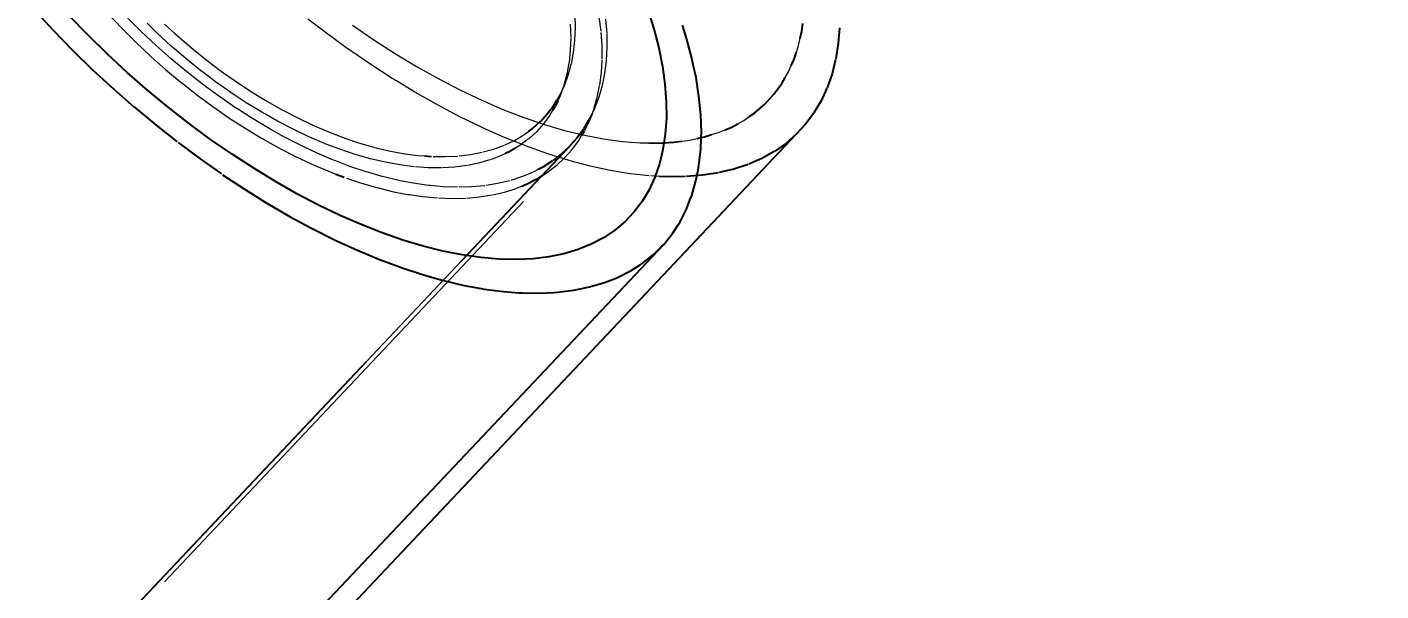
# Model space of a CAD drawing. Header units: millimetres. Extents: x -86814 to -77113, y 29520 to 42516.
# Drawn here: x -79821.1 to -79432.7, y 41355 to 41516.6 of the extents above; entities that cross this region are included whole.
import ezdxf

# ---------------------------------------------------------------- set-up
doc = ezdxf.new("R2010")
doc.units = ezdxf.units.MM
doc.linetypes.add('HIDDEN_50', pattern=[225, 150, -75])
for name, color, linetype, lineweight in [('DIMENSIONS', 3, 'Continuous', 18), ('PROFILE_HIDDEN', 9, 'HIDDEN_50', 18), ('PROFILE_VISIBLE', 4, 'Continuous', 25)]:
    doc.layers.add(name, color=color, linetype=linetype, lineweight=lineweight)
doc.styles.add('OpenSansCondensed-Light', font='OpenSansCondensed-Light.ttf')
doc.dimstyles.new('DIM_1_50', dxfattribs={"dimscale": 50, "dimtxt": 2.5, "dimasz": 2.5, "dimexe": 1.5, "dimexo": 1.5, "dimgap": 1, "dimtad": 1, "dimdec": 0, "dimzin": 12, "dimdsep": 46, "dimtxsty": 'OpenSansCondensed-Light', "dimtsz": 0.00125, "dimcen": 2.5, "dimclrd": 3, "dimclre": 3, "dimclrt": 3, "dimazin": 3, "dimtfac": 0.5, "dimtmove": 2, "dimatfit": 3})

msp = doc.modelspace()

# ---------------------------------------------------------------- linework, layer by layer
at = {"layer": 'PROFILE_HIDDEN'}
for p, q in [((-79797.89, 41520.58), (-79793.94, 41516.39)), ((-79788.23, 41515.31), (-79792.32, 41519.38)), ((-79663.76, 41516.55), (-79663.87, 41520.12)), ((-79656.41, 41515.46), (-79656.94, 41519.63)), ((-79793.94, 41516.39), (-79792.85, 41515.3)), ((-79783.72, 41514.92), (-79786.61, 41517.74)), ((-79781.59, 41517.47), (-79778.7, 41514.8)), ((-79735.58, 41515.15), (-79740.53, 41518.96)), ((-79727.75, 41517.22), (-79721.58, 41512.99)), ((-79665.25, 41517.5), (-79665.11, 41513.71)), ((-79663.9, 41512.91), (-79663.76, 41516.55)), ((-79655.09, 41518.89), (-79654.79, 41514.83)), ((-79792.85, 41515.3), (-79789.85, 41512.31)), ((-79789.85, 41512.31), (-79785.64, 41508.34)), ((-79787.03, 41514.18), (-79788.23, 41515.31)), ((-79784.01, 41511.35), (-79787.03, 41514.18)), ((-79779.68, 41511.22), (-79783.72, 41514.92)), ((-79778.7, 41514.8), (-79774.56, 41511.23)), ((-79729.2, 41510.51), (-79735.58, 41515.15)), ((-79721.58, 41512.99), (-79715.38, 41508.99)), ((-79665.12, 41513.46), (-79665.23, 41510.06)), ((-79664.29, 41509.41), (-79663.91, 41512.79)), ((-79656.13, 41511.4), (-79656.39, 41515.12)), ((-79654.79, 41514.63), (-79654.74, 41510.88)), ((-79599.75, 41511.37), (-79599.28, 41513.44)), ((-79785.64, 41508.34), (-79784.56, 41507.38)), ((-79779.68, 41507.52), (-79784.01, 41511.35)), ((-79778.66, 41510.35), (-79779.68, 41511.22)), ((-79775.54, 41507.66), (-79778.66, 41510.35)), ((-79774.56, 41511.23), (-79773.45, 41510.32)), ((-79773.45, 41510.32), (-79770.33, 41507.79)), ((-79770.33, 41507.79), (-79766.03, 41504.52)), ((-79727.92, 41509.63), (-79729.2, 41510.51)), ((-79722.77, 41506.09), (-79727.92, 41509.63)), ((-79715.38, 41508.99), (-79709.17, 41505.26)), ((-79665.23, 41510.06), (-79665.59, 41506.54)), ((-79664.92, 41506.05), (-79664.29, 41509.41)), ((-79656.1, 41507.47), (-79656.13, 41511.4)), ((-79654.74, 41510.88), (-79654.95, 41507.07)), ((-79600.38, 41509.42), (-79599.75, 41511.37)), ((-79784.56, 41507.38), (-79781.32, 41504.5)), ((-79781.32, 41504.5), (-79776.9, 41500.81)), ((-79778.5, 41506.53), (-79779.68, 41507.52)), ((-79775.26, 41503.83), (-79778.5, 41506.53)), ((-79771.3, 41504.24), (-79775.54, 41507.66)), ((-79770.75, 41500.29), (-79775.26, 41503.83)), ((-79770.32, 41503.5), (-79771.3, 41504.24)), ((-79766.03, 41504.52), (-79764.96, 41503.75)), ((-79716.31, 41501.92), (-79722.77, 41506.09)), ((-79709.17, 41505.26), (-79702.96, 41501.78)), ((-79665.62, 41506.36), (-79666.2, 41503.17)), ((-79665.8, 41502.86), (-79664.94, 41506)), ((-79656.32, 41503.66), (-79656.11, 41507.21)), ((-79654.96, 41506.95), (-79655.4, 41503.4)), ((-79603.6, 41502.16), (-79602.63, 41503.84)), ((-79602.63, 41503.84), (-79601.83, 41505.66)), ((-79776.9, 41500.81), (-79775.85, 41499.98)), ((-79775.85, 41499.98), (-79772.4, 41497.26)), ((-79769.61, 41499.45), (-79770.75, 41500.29)), ((-79766.99, 41500.98), (-79770.32, 41503.5)), ((-79762.61, 41497.89), (-79766.99, 41500.98)), ((-79764.96, 41503.75), (-79761.66, 41501.4)), ((-79761.66, 41501.4), (-79757.23, 41498.47)), ((-79715.12, 41501.2), (-79716.31, 41501.92)), ((-79709.83, 41497.99), (-79715.12, 41501.2)), ((-79702.96, 41501.78), (-79696.77, 41498.58)), ((-79666.2, 41503.17), (-79667.06, 41499.96)), ((-79666.93, 41499.84), (-79665.8, 41502.86)), ((-79656.78, 41500), (-79656.32, 41503.66)), ((-79655.4, 41503.4), (-79656.1, 41499.88)), ((-79772.4, 41497.26), (-79767.82, 41493.88)), ((-79766.17, 41496.92), (-79769.61, 41499.45)), ((-79761.53, 41493.71), (-79766.17, 41496.92)), ((-79761.68, 41497.27), (-79762.61, 41497.89)), ((-79758.18, 41494.97), (-79761.68, 41497.27)), ((-79757.23, 41498.47), (-79756.22, 41497.84)), ((-79756.22, 41497.84), (-79752.77, 41495.71)), ((-79703.35, 41494.33), (-79709.83, 41497.99)), ((-79696.77, 41498.58), (-79690.63, 41495.67)), ((-79669.08, 41495.7), (-79668.3, 41497)), ((-79668.16, 41496.93), (-79668.84, 41495.5)), ((-79668.3, 41497), (-79666.93, 41499.84)), ((-79667.1, 41499.86), (-79668.16, 41496.93)), ((-79658.47, 41493.14), (-79657.5, 41496.49)), ((-79657.05, 41496.53), (-79658.25, 41493.34)), ((-79657.5, 41496.49), (-79656.82, 41499.82)), ((-79656.12, 41499.83), (-79657.05, 41496.53)), ((-79767.82, 41493.88), (-79766.81, 41493.18)), ((-79766.81, 41493.18), (-79763.18, 41490.66)), ((-79760.44, 41493.01), (-79761.53, 41493.71)), ((-79756.84, 41490.69), (-79760.44, 41493.01)), ((-79753.71, 41492.23), (-79758.18, 41494.97)), ((-79752.85, 41491.74), (-79753.71, 41492.23)), ((-79752.77, 41495.71), (-79748.28, 41493.15)), ((-79748.28, 41493.15), (-79747.34, 41492.66)), ((-79747.34, 41492.66), (-79743.78, 41490.8)), ((-79702.27, 41493.76), (-79703.35, 41494.33)), ((-79696.89, 41490.94), (-79702.27, 41493.76)), ((-79690.63, 41495.67), (-79684.55, 41493.05)), ((-79684.55, 41493.05), (-79678.55, 41490.73)), ((-79670.31, 41492.71), (-79671.09, 41491.39)), ((-79659.09, 41491.5), (-79658.51, 41493.03)), ((-79658.25, 41493.34), (-79658.97, 41491.84)), ((-79763.18, 41490.66), (-79758.49, 41487.63)), ((-79752.12, 41487.85), (-79756.84, 41490.69)), ((-79749.22, 41489.69), (-79752.85, 41491.74)), ((-79744.72, 41487.36), (-79749.22, 41489.69)), ((-79743.78, 41490.8), (-79739.29, 41488.64)), ((-79739.29, 41488.64), (-79738.42, 41488.27)), ((-79738.42, 41488.27), (-79734.81, 41486.71)), ((-79690.47, 41487.83), (-79696.89, 41490.94)), ((-79678.55, 41490.73), (-79672.64, 41488.72)), ((-79672.9, 41488.92), (-79674.94, 41486.65)), ((-79671.09, 41491.39), (-79672.9, 41488.92)), ((-79672.64, 41488.72), (-79666.85, 41487.02)), ((-79617.21, 41488.95), (-79615.47, 41489.9)), ((-79615.47, 41489.9), (-79613.88, 41490.99)), ((-79758.49, 41487.63), (-79757.55, 41487.06)), ((-79757.55, 41487.06), (-79753.77, 41484.78)), ((-79753.77, 41484.78), (-79749.03, 41482.13)), ((-79751.09, 41487.27), (-79752.12, 41487.85)), ((-79747.38, 41485.2), (-79751.09, 41487.27)), ((-79742.63, 41482.77), (-79747.38, 41485.2)), ((-79743.94, 41486.98), (-79744.72, 41487.36)), ((-79740.23, 41485.23), (-79743.94, 41486.98)), ((-79735.75, 41483.31), (-79740.23, 41485.23)), ((-79734.81, 41486.71), (-79730.36, 41484.99)), ((-79730.36, 41484.99), (-79729.59, 41484.73)), ((-79729.59, 41484.73), (-79725.95, 41483.5)), ((-79689.52, 41487.41), (-79690.47, 41487.83)), ((-79684.11, 41485.02), (-79689.52, 41487.41)), ((-79677.82, 41482.5), (-79684.11, 41485.02)), ((-79681.25, 41484.18), (-79678.56, 41485.78)), ((-79677.2, 41484.58), (-79679.67, 41482.74)), ((-79678.43, 41485.87), (-79677.25, 41486.74)), ((-79674.94, 41486.65), (-79677.16, 41484.62)), ((-79666.85, 41487.02), (-79661.2, 41485.65)), ((-79662.81, 41484.17), (-79661.99, 41485.55)), ((-79661.2, 41485.65), (-79655.69, 41484.6)), ((-79655.69, 41484.6), (-79650.35, 41483.87)), ((-79630.98, 41484.27), (-79628.85, 41484.73)), ((-79624.7, 41485.82), (-79622.69, 41486.44)), ((-79622.69, 41486.44), (-79620.82, 41487.22)), ((-79749.03, 41482.13), (-79748.16, 41481.68)), ((-79748.16, 41481.68), (-79744.28, 41479.68)), ((-79741.68, 41482.32), (-79742.63, 41482.77)), ((-79737.89, 41480.54), (-79741.68, 41482.32)), ((-79733.16, 41478.52), (-79737.89, 41480.54)), ((-79735.05, 41483.04), (-79735.75, 41483.31)), ((-79731.3, 41481.62), (-79735.05, 41483.04)), ((-79726.9, 41480.15), (-79731.3, 41481.62)), ((-79725.95, 41483.5), (-79721.61, 41482.24)), ((-79721.61, 41482.24), (-79720.93, 41482.08)), ((-79720.93, 41482.08), (-79717.33, 41481.22)), ((-79717.33, 41481.22), (-79713.14, 41480.43)), ((-79693.9, 41480.11), (-79690.48, 41480.77)), ((-79690.19, 41480.85), (-79687.22, 41481.67)), ((-79687.22, 41481.67), (-79684.14, 41482.81)), ((-79683.94, 41482.91), (-79681.25, 41484.18)), ((-79679.67, 41482.74), (-79680.96, 41481.96)), ((-79677, 41482.21), (-79677.82, 41482.5)), ((-79671.63, 41480.29), (-79677, 41482.21)), ((-79666.88, 41479.15), (-79664.73, 41481.56)), ((-79664.73, 41481.56), (-79662.81, 41484.17)), ((-79650.35, 41483.87), (-79645.2, 41483.47)), ((-79645.2, 41483.47), (-79642.72, 41483.44)), ((-79633.24, 41483.97), (-79630.98, 41484.27)), ((-81481.31, 39558.53), (-79666.88, 41479.15)), ((-79744.28, 41479.68), (-79739.54, 41477.44)), ((-79739.54, 41477.44), (-79738.75, 41477.1)), ((-79738.75, 41477.1), (-79734.81, 41475.41)), ((-79732.3, 41478.19), (-79733.16, 41478.52)), ((-79728.47, 41476.73), (-79732.3, 41478.19)), ((-79723.82, 41475.17), (-79728.47, 41476.73)), ((-79726.29, 41479.98), (-79726.9, 41480.15)), ((-79722.56, 41478.91), (-79726.29, 41479.98)), ((-79718.29, 41477.91), (-79722.56, 41478.91)), ((-79717.78, 41477.82), (-79718.29, 41477.91)), ((-79714.11, 41477.15), (-79717.78, 41477.82)), ((-79710.03, 41476.62), (-79714.11, 41477.15)), ((-79713.14, 41480.43), (-79712.57, 41480.35)), ((-79712.57, 41480.35), (-79709.05, 41479.88)), ((-79706.05, 41476.34), (-79709.61, 41476.6)), ((-79709.05, 41479.88), (-79707.06, 41479.73)), ((-79704.59, 41479.57), (-79701.2, 41479.51)), ((-79701.2, 41479.51), (-79697.48, 41479.69)), ((-79694.93, 41476.95), (-79698.49, 41476.51)), ((-79697.1, 41479.73), (-79693.9, 41480.11)), ((-79691.52, 41477.64), (-79694.69, 41477)), ((-79688.28, 41478.56), (-79691.52, 41477.64)), ((-79685.22, 41479.73), (-79688.12, 41478.63)), ((-79683.78, 41480.42), (-79685.22, 41479.73)), ((-79671.83, 41474.99), (-79669.25, 41476.96)), ((-79665.54, 41478.39), (-79671.63, 41480.29)), ((-79669.21, 41477), (-79666.88, 41479.15)), ((-79664.84, 41478.21), (-79665.54, 41478.39)), ((-79659.58, 41476.81), (-79664.84, 41478.21)), ((-79653.76, 41475.56), (-79659.58, 41476.81)), ((-79734.81, 41475.41), (-79732.46, 41474.51)), ((-79729.41, 41473.37), (-79725.46, 41472.03)), ((-79723.06, 41474.94), (-79723.82, 41475.17)), ((-79719.23, 41473.83), (-79723.06, 41474.94)), ((-79714.71, 41472.73), (-79719.23, 41473.83)), ((-79714.05, 41472.6), (-79714.71, 41472.73)), ((-79702.21, 41476.3), (-79706.05, 41476.34)), ((-79698.49, 41476.51), (-79701.88, 41476.32)), ((-79679.23, 41473.69), (-79682.3, 41472.71)), ((-79676.06, 41474.99), (-79679.23, 41473.69)), ((-79674.48, 41475.81), (-79675.86, 41475.1)), ((-79673.17, 41474.14), (-79671.83, 41474.99)), ((-79653.19, 41475.46), (-79653.76, 41475.56)), ((-79648.1, 41474.62), (-79653.19, 41475.46)), ((-79642.61, 41474.02), (-79648.1, 41474.62)), ((-79639.74, 41473.87), (-79642.17, 41473.99)), ((-79725.46, 41472.03), (-79720.87, 41470.68)), ((-79720.87, 41470.68), (-79720.26, 41470.53)), ((-79720.26, 41470.53), (-79716.34, 41469.57)), ((-79716.34, 41469.57), (-79711.9, 41468.7)), ((-79710.28, 41471.87), (-79714.05, 41472.6)), ((-79705.94, 41471.25), (-79710.28, 41471.87)), ((-79705.38, 41471.2), (-79705.94, 41471.25)), ((-79701.71, 41470.87), (-79705.38, 41471.2)), ((-79697.6, 41470.73), (-79701.71, 41470.87)), ((-79693.62, 41470.84), (-79697.13, 41470.75)), ((-79689.78, 41471.19), (-79693.62, 41470.84)), ((-79686.1, 41471.78), (-79689.41, 41471.25)), ((-79687.43, 41468.59), (-79684.14, 41469.35)), ((-79682.58, 41472.62), (-79686.1, 41471.78)), ((-79684.14, 41469.35), (-79680.78, 41470.41)), ((-79680.62, 41470.48), (-79679.11, 41471.09)), ((-79711.9, 41468.7), (-79711.39, 41468.62)), ((-79711.39, 41468.62), (-79707.56, 41468.06)), ((-79707.56, 41468.06), (-79703.32, 41467.67)), ((-79702.91, 41467.66), (-79699.2, 41467.52)), ((-79699.2, 41467.52), (-79695.21, 41467.62)), ((-79694.89, 41467.64), (-79691.36, 41467.95)), ((-79691.36, 41467.95), (-79687.67, 41468.53)), ((-79723.69, 41420.8), (-79696.26, 41449.83))]:
    msp.add_line(p, q, dxfattribs=at)
at = {"layer": 'PROFILE_VISIBLE'}
for p, q in [((-79819.16, 41521.74), (-79813.69, 41515.85)), ((-79803.58, 41514.3), (-79808.98, 41519.84)), ((-79642.97, 41521.72), (-79641.25, 41516.14)), ((-79813.6, 41515.76), (-79808.05, 41510.08)), ((-79641.25, 41516.14), (-79639.86, 41510.69)), ((-79631.89, 41513.5), (-79633.06, 41517.2)), ((-79599.28, 41513.44), (-79598.81, 41515.51)), ((-79598.81, 41515.51), (-79598.51, 41517.69)), ((-79588.01, 41516.42), (-79588.37, 41512.02)), ((-79798.02, 41508.89), (-79803.58, 41514.3)), ((-79630.36, 41507.78), (-79631.89, 41513.5)), ((-79588.37, 41512.02), (-79589.09, 41507.53)), ((-79808.05, 41510.08), (-79802.25, 41504.44)), ((-79792.32, 41503.64), (-79798.02, 41508.89)), ((-79639.86, 41510.69), (-79638.8, 41505.38)), ((-79629.94, 41505.83), (-79630.36, 41507.78)), ((-79601.02, 41507.48), (-79600.38, 41509.42)), ((-79802.25, 41504.44), (-79796.3, 41498.96)), ((-79638.8, 41505.38), (-79638.09, 41500.24)), ((-79629.17, 41502.2), (-79629.94, 41505.83)), ((-79601.83, 41505.66), (-79601.02, 41507.48)), ((-79589.15, 41507.31), (-79590.16, 41503.27)), ((-79786.48, 41498.55), (-79792.32, 41503.64)), ((-79638.09, 41500.24), (-79637.71, 41495.27)), ((-79628.32, 41496.79), (-79629.17, 41502.2)), ((-79606.83, 41497.39), (-79604.57, 41500.48)), ((-79604.57, 41500.48), (-79603.6, 41502.16)), ((-79590.16, 41503.27), (-79591.55, 41499.26)), ((-79796.3, 41498.96), (-79790.33, 41493.73)), ((-79780.54, 41493.65), (-79786.48, 41498.55)), ((-79628.15, 41495.04), (-79628.32, 41496.79)), ((-79609.41, 41494.59), (-79606.83, 41497.39)), ((-79591.61, 41499.14), (-79593.28, 41495.51)), ((-79790.23, 41493.65), (-79784.04, 41488.51)), ((-79774.51, 41488.95), (-79780.54, 41493.65)), ((-79671.73, 41491.89), (-79669.9, 41494.35)), ((-79669.54, 41494.02), (-79670.31, 41492.71)), ((-79669.87, 41494.39), (-79669.08, 41495.7)), ((-79668.84, 41495.5), (-79669.51, 41494.07)), ((-79637.71, 41495.27), (-79637.68, 41490.5)), ((-79627.81, 41491.54), (-79628.15, 41495.04)), ((-79612.29, 41492.09), (-79609.41, 41494.59)), ((-79593.28, 41495.51), (-79595.34, 41492.03)), ((-79784.04, 41488.51), (-79777.97, 41483.74)), ((-79768.41, 41484.46), (-79774.51, 41488.95)), ((-79676.07, 41487.6), (-79673.79, 41489.64)), ((-79673.72, 41489.72), (-79671.73, 41491.89)), ((-79659.68, 41490.34), (-79661.33, 41487.57)), ((-79661.13, 41486.97), (-79659.68, 41489.97)), ((-79658.97, 41491.84), (-79659.68, 41490.34)), ((-79659.68, 41489.97), (-79659.09, 41491.5)), ((-79637.68, 41490.5), (-79637.99, 41485.94)), ((-79627.64, 41486.49), (-79627.81, 41491.54)), ((-79618.94, 41488.01), (-79617.21, 41488.95)), ((-79613.88, 41490.99), (-79612.29, 41492.09)), ((-79597.72, 41488.83), (-79600.41, 41485.92)), ((-79595.38, 41491.98), (-79597.72, 41488.83)), ((-83083.49, 37798.98), (-79600.41, 41485.92)), ((-79762.25, 41480.19), (-79768.41, 41484.46)), ((-79677.25, 41486.74), (-79676.07, 41487.6)), ((-79663.26, 41484.9), (-79665.32, 41482.57)), ((-79661.36, 41487.52), (-79663.26, 41484.9)), ((-79661.99, 41485.55), (-79661.16, 41486.92)), ((-79637.99, 41485.94), (-79638.64, 41481.59)), ((-79628.85, 41484.73), (-79626.71, 41485.19)), ((-79627.81, 41481.63), (-79627.69, 41484.95)), ((-79627.69, 41484.95), (-79627.64, 41486.49)), ((-79626.71, 41485.19), (-79624.7, 41485.82)), ((-79620.82, 41487.22), (-79618.94, 41488.01)), ((-79600.41, 41485.92), (-79603.41, 41483.3)), ((-79777.76, 41483.57), (-79771.41, 41478.85)), ((-79696.26, 41449.83), (-79665.39, 41482.49)), ((-79682.34, 41481.12), (-79683.78, 41480.42)), ((-79680.96, 41481.96), (-79682.25, 41481.18)), ((-79665.39, 41482.49), (-79667.75, 41480.28)), ((-79642.72, 41483.44), (-79640.24, 41483.41)), ((-79640.24, 41483.41), (-79635.5, 41483.67)), ((-79638.64, 41481.59), (-79639.63, 41477.49)), ((-79635.5, 41483.67), (-79633.24, 41483.97)), ((-79628.32, 41477), (-79627.81, 41481.63)), ((-79606.71, 41480.99), (-79610.3, 41478.99)), ((-79603.41, 41483.3), (-79606.66, 41481.03)), ((-79771.41, 41478.85), (-79765.31, 41474.57)), ((-79756.05, 41476.17), (-79762.25, 41480.19)), ((-79707.06, 41479.73), (-79705.07, 41479.57)), ((-79670.31, 41478.3), (-79673.09, 41476.53)), ((-79667.75, 41480.28), (-79670.18, 41478.4)), ((-79639.63, 41477.49), (-79640.96, 41473.63)), ((-79628.58, 41475.67), (-79628.32, 41477)), ((-79614.17, 41477.3), (-79618.31, 41475.94)), ((-79610.3, 41478.99), (-79614.04, 41477.36)), ((-79764.99, 41474.34), (-79758.54, 41470.08)), ((-79749.84, 41472.39), (-79756.05, 41476.17)), ((-79732.46, 41474.51), (-79730.11, 41473.61)), ((-79677.6, 41471.71), (-79674.61, 41473.23)), ((-79674.52, 41473.29), (-79673.17, 41474.14)), ((-79673.09, 41476.53), (-79674.48, 41475.81)), ((-79640.96, 41473.63), (-79642.62, 41470.03)), ((-79637.31, 41473.74), (-79639.74, 41473.87)), ((-79632.22, 41473.8), (-79637.31, 41473.74)), ((-79627.35, 41474.18), (-79631.89, 41473.82)), ((-79629.18, 41472.59), (-79628.58, 41475.67)), ((-79622.71, 41474.89), (-79627.35, 41474.18)), ((-79618.31, 41475.94), (-79622.49, 41474.95)), ((-79758.54, 41470.08), (-79752.49, 41466.32)), ((-79743.63, 41468.88), (-79749.84, 41472.39)), ((-79737.44, 41465.65), (-79743.63, 41468.88)), ((-79679.11, 41471.09), (-79677.6, 41471.71)), ((-79642.62, 41470.03), (-79644.61, 41466.7)), ((-79630.37, 41468.42), (-79629.18, 41472.59)), ((-79752.49, 41466.32), (-79752.06, 41466.06)), ((-79752.06, 41466.06), (-79745.58, 41462.29)), ((-79731.28, 41462.69), (-79737.44, 41465.65)), ((-79644.61, 41466.7), (-79646.92, 41463.65)), ((-79631.9, 41464.5), (-79630.8, 41467.31)), ((-79630.8, 41467.31), (-79630.37, 41468.42)), ((-79745.58, 41462.29), (-79739.65, 41459.09)), ((-79725.19, 41460.03), (-79731.28, 41462.69)), ((-79646.92, 41463.65), (-79649.54, 41460.89)), ((-79633.75, 41460.85), (-79631.9, 41464.5)), ((-79739.65, 41459.09), (-79739.11, 41458.8)), ((-79739.11, 41458.8), (-79732.67, 41455.59)), ((-79719.17, 41457.67), (-79725.19, 41460.03)), ((-79713.25, 41455.62), (-79719.17, 41457.67)), ((-79652.47, 41458.43), (-79655.7, 41456.27)), ((-79649.54, 41460.89), (-79652.47, 41458.43)), ((-79638.44, 41454.37), (-79635.93, 41457.47)), ((-79635.93, 41457.47), (-79634.33, 41459.95)), ((-79634.33, 41459.95), (-79633.75, 41460.85)), ((-83092.37, 37799.52), (-79638.44, 41454.37)), ((-79732.67, 41455.59), (-79726.93, 41452.96)), ((-79707.44, 41453.88), (-79713.25, 41455.62)), ((-79701.77, 41452.46), (-79707.44, 41453.88)), ((-79659.21, 41454.43), (-79663, 41452.9)), ((-79655.7, 41456.27), (-79659.21, 41454.43)), ((-79641.25, 41451.56), (-79639.14, 41453.67)), ((-79639.14, 41453.67), (-79638.44, 41454.37)), ((-79726.93, 41452.96), (-79726.29, 41452.67)), ((-79726.29, 41452.67), (-79719.97, 41450.04)), ((-79719.97, 41450.04), (-79714.46, 41447.98)), ((-79696.24, 41451.36), (-79701.77, 41452.46)), ((-79690.87, 41450.59), (-79696.24, 41451.36)), ((-79685.69, 41450.15), (-79690.87, 41450.59)), ((-79680.7, 41450.04), (-79685.69, 41450.15)), ((-79675.92, 41450.26), (-79680.7, 41450.04)), ((-79671.37, 41450.81), (-79675.92, 41450.26)), ((-79667.06, 41451.69), (-79671.37, 41450.81)), ((-79663, 41452.9), (-79667.06, 41451.69)), ((-79644.37, 41449.06), (-79641.25, 41451.56)), ((-79714.46, 41447.98), (-79713.73, 41447.71)), ((-79713.73, 41447.71), (-79707.6, 41445.7)), ((-79707.6, 41445.7), (-79702.39, 41444.23)), ((-79651.48, 41444.97), (-79647.78, 41446.86)), ((-79647.78, 41446.86), (-79645.16, 41448.55)), ((-79645.16, 41448.55), (-79644.37, 41449.06)), ((-79702.39, 41444.23), (-79701.59, 41444)), ((-79701.59, 41444), (-79695.71, 41442.62)), ((-79695.71, 41442.62), (-79690.84, 41441.73)), ((-79690.84, 41441.73), (-79689.98, 41441.57)), ((-79664.19, 41441.23), (-79660.59, 41441.97)), ((-79660.59, 41441.97), (-79659.69, 41442.16)), ((-79659.69, 41442.16), (-79655.45, 41443.4)), ((-79655.45, 41443.4), (-79652.34, 41444.63)), ((-79652.34, 41444.63), (-79651.48, 41444.97)), ((-79689.98, 41441.57), (-79684.43, 41440.84)), ((-79684.43, 41440.84), (-79679.95, 41440.51)), ((-79679.95, 41440.51), (-79679.05, 41440.44)), ((-79679.05, 41440.44), (-79673.88, 41440.38)), ((-79673.88, 41440.38), (-79669.83, 41440.59)), ((-79669.83, 41440.59), (-79668.92, 41440.64)), ((-79668.92, 41440.64), (-79664.19, 41441.23)), ((-81280.54, 39773.39), (-79723.69, 41420.8))]:
    msp.add_line(p, q, dxfattribs=at)

# ---------------------------------------------------------------- dimensions: what is measured, and where the dimension line sits
at = {"layer": 'DIMENSIONS'}
msp.add_linear_dim(base=(-77187.95, 37624.53), p1=(-79587.95, 37624.53), p2=(-79587.95, 41921.42), angle=90, dimstyle='DIM_1_50', dxfattribs=at).render()

doc.saveas('drawing.dxf')
